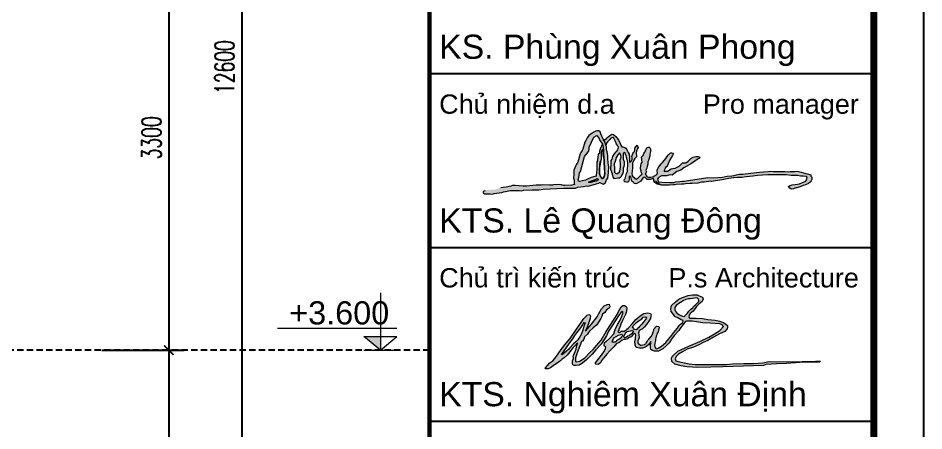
# Model space of a CAD drawing. Header units: millimetres. Extents: x -229618 to 2906, y -178063 to 96806.
# Drawn here: x -161641 to -154610, y -148132 to -144924 of the extents above; entities that cross this region are included whole.
import ezdxf
from ezdxf.enums import TextEntityAlignment as Align

# ---------------------------------------------------------------- set-up
doc = ezdxf.new("R2010")
doc.units = ezdxf.units.MM
doc.header["$LTSCALE"] = 200
doc.header["$MEASUREMENT"] = 0
doc.header["$PDMODE"] = 3
doc.header["$PDSIZE"] = 50
doc.linetypes.add('CENTER', pattern=[2, 1.25, -0.25, 0.25, -0.25])
doc.linetypes.add('DASHED2', pattern=[0.375, 0.25, -0.125])
doc.layers.get('0').update_dxf_attribs({"color": 95, "linetype": 'CONTINUOUS'})
doc.layers.get('DEFPOINTS').update_dxf_attribs({"linetype": 'CONTINUOUS'})
for name, color, linetype, lineweight in [('1noithat', 146, 'CONTINUOUS', 13), ('hatch', 250, 'CONTINUOUS', 5), ('thay', 7, 'CONTINUOUS', 18)]:
    doc.layers.add(name, color=color, linetype=linetype, lineweight=lineweight)
for name, color, linetype in [('DIM', 251, 'CONTINUOUS'), ('KHUNGTEN', 7, 'CONTINUOUS'), ('TEXT', 33, 'CONTINUOUS'), ('TRUC', 251, 'CENTER')]:
    doc.layers.add(name, color=color, linetype=linetype)
doc.layers.add('in', color=203, linetype='CONTINUOUS', lineweight=5, plot=False)
doc.styles.add('Arial iso', font='vnarial_0.ttf')
doc.styles.add('Arial N  iso', font='vnarialn_0.ttf')
doc.styles.add('Scale', font='vnsimli.shx', dxfattribs={"width": 0.65, "bigfont": 'bigfont.shx'})
doc.dimstyles.new('Scale', dxfattribs={"dimscale": 75, "dimtxt": 2, "dimasz": 1, "dimexe": 1.6, "dimexo": 0, "dimgap": 0.8, "dimtad": 1, "dimdec": 0, "dimzin": 0, "dimdsep": 46, "dimtxsty": 'Scale', "dimblk": 'ARCHTICK', "dimcen": 0.1, "dimdle": 1, "dimclrd": 256, "dimclre": 256, "dimclrt": 3, "dimadec": 0, "dimazin": 0, "dimtfac": 1, "dimtdec": 0, "dimtix": 1, "dimtmove": 2, "dimatfit": 3, "dimldrblk": 'ARCHTICK', "dimfxl": 0, "dimtolj": 1, "dimtzin": 0, "dimarcsym": 0})

# ---------------------------------------------------------------- blocks, each defined once
blk = doc.blocks.new('a dong')
at = {"layer": 'hatch', "ltscale": 30}
h = blk.add_hatch(color=256, dxfattribs=at)
h.paths.add_polyline_path([(988.5, 287.7), (981, 296.9), (975.5, 302.8), (961.8, 307.8), (954.2, 307.8), (947.5, 319.2), (945, 326.3), (931.2, 354.3), (918.7, 371.8), (912.4, 377.7), (897.4, 392.3), (889, 394.4), (879.4, 390.2), (869.4, 383.9), (861.9, 377.7), (852.2, 369.7), (848.9, 364.7), (840.2, 357.2), (833.8, 349.1), (839.7, 337.3), (844.1, 316.4), (850.1, 333.1), (857, 342.3), (871.3, 357), (877.2, 363.5), (884.6, 370.3), (891.5, 371.7), (897, 370.8), (902.5, 362.5), (910.8, 343.2), (916.8, 324.8), (927, 314.1), (930.7, 304.9), (927.9, 286.1), (922, 279.2), (915, 273.2), (904.5, 259.4), (893.4, 239.7), (887.4, 223.1), (881.1, 213.5), (880.5, 194.9), (880, 180.3), (879.2, 165.1), (879.2, 150.8), (887.5, 125.1), (892.1, 110.3), (894.8, 98.4), (903.5, 87.4), (928.4, 92.4), (937.6, 92.4), (947.7, 99.3), (955.1, 115.4), (961.1, 126), (962.5, 137), (962.5, 146.2), (963.8, 159.5), (969.3, 171.1), (969.8, 182.1), (969.8, 195.4), (970.3, 205.5), (967.5, 211.5), (964.7, 222.1), (964.7, 236.3), (963.4, 249.2), (962.5, 258.9), (963.4, 263.9), (974.4, 267.1), (984.1, 245.1), (986.4, 236.8), (990.1, 218.9), (992.8, 210.1), (996.1, 193.1), (996.1, 188.1), (994.2, 147), (992.8, 138.3), (989.1, 129.1), (985.5, 123.6), (977.6, 86.2), (971.2, 80.2), (973.5, 66), (985.9, 64.2), (993.3, 63.7), (999.2, 66.5), (1005.2, 83.9), (1003.8, 92.7), (1005.2, 101.8), (1012.1, 106), (1015.8, 100.5), (1018.6, 90.4), (1020.4, 81.2), (1023.2, 71), (1030.1, 65.1), (1041.6, 55.4), (1051.3, 52.7), (1058.6, 55.4), (1072.9, 64.2), (1082.6, 68.3), (1097.9, 91.8), (1107.1, 99.2), (1114.4, 96.4), (1119.5, 90.9), (1128.8, 82.6), (1149.9, 81.7), (1163.7, 86.7), (1171.5, 86.7), (1175.2, 82.2), (1175.2, 73), (1181.3, 60.6), (1188.6, 56), (1196.5, 50.9), (1207, 48.8), (1213.4, 48.8), (1220.8, 45.2), (1226.1, 43.3), (1252.6, 42.7), (1270.3, 42.9), (1283.1, 43.3), (1306.7, 45.2), (1317.9, 45.2), (1329.1, 48.5), (1363.8, 49.2), (1380.2, 51.1), (1392.7, 52.4), (1424.8, 55.7), (1438.6, 55.7), (1478, 57.7), (1501.6, 62.9), (1520.6, 63.6), (1563.2, 70.1), (1571.8, 68.2), (1655.3, 82.6), (1689.4, 89.2), (1723.4, 93.1), (1749.7, 95.7), (1779.2, 97), (1810, 99.7), (1854.6, 104.3), (1888.1, 110.2), (1921.5, 111.5), (1957.6, 113.4), (2041.1, 113.5), (2085.1, 114.8), (2119.2, 110.8), (2161.9, 109.5), (2184.1, 105.6), (2202.5, 105.6), (2224.2, 103), (2228.1, 95.8), (2227.4, 86.6), (2220.3, 70.9), (2191.4, 58.4), (2176.2, 52.5), (2162.5, 49.9), (2146.8, 47.9), (2125.8, 45.3), (2113.3, 40.1), (2101.5, 33.5), (2102.1, 26.3), (2112, 20.4), (2120.5, 16.5), (2134.3, 19.1), (2150.7, 25.6), (2159.2, 25.6), (2185.4, 34.2), (2201.2, 42), (2216.9, 46), (2239.2, 55.8), (2249.1, 63.7), (2256.3, 73.5), (2260.9, 82), (2261.6, 98.4), (2254.3, 105.6), (2254.3, 115.4), (2203.8, 129.3), (2188.7, 133.2), (2159.8, 139.1), (2144.1, 138.4), (2111.3, 137.1), (2099.5, 135.8), (2076.6, 137.1), (1997.7, 137.8), (1980, 139.8), (1962.9, 137.2), (1929.4, 135), (1901.3, 131.9), (1803, 121.1), (1785.8, 119.9), (1763.7, 117.9), (1742.7, 114.6), (1727.1, 110.5), (1710.7, 106.8), (1680, 105.1), (1666.9, 103.1), (1647.2, 99.4), (1582.6, 92.9), (1547.1, 95.3), (1383.7, 71.7), (1371.2, 71.7), (1352.6, 68), (1326.2, 66.6), (1312.7, 60.6), (1283.9, 60.6), (1229.1, 63.9), (1212, 65.1), (1206.1, 65.7), (1200.5, 83.9), (1205.5, 90.8), (1211.4, 99.1), (1228.4, 107.3), (1243.2, 108.5), (1264.5, 108.5), (1285.7, 113.8), (1299.9, 113.2), (1332.9, 137.4), (1360.6, 147.4), (1381.9, 161.6), (1433.1, 193.4), (1480.4, 225.2), (1488.6, 228.8), (1490.4, 237), (1478.6, 241.7), (1462.7, 240.6), (1446.2, 235.2), (1429.6, 225.8), (1410.7, 207.5), (1394.3, 196.3), (1371.3, 196.3), (1349.7, 174.3), (1335.4, 167.2), (1321, 161), (1305.9, 157.5), (1293.2, 154.8), (1269.4, 140.3), (1255.1, 139.1), (1244.9, 138.2), (1246.3, 141.6), (1248.9, 148.3), (1253.5, 157.3), (1255.1, 164.5), (1265.7, 171.8), (1266.8, 174.8), (1283.5, 218.7), (1296.1, 235), (1303.6, 248.4), (1308.2, 256.7), (1308.6, 262.5), (1298.6, 266.3), (1291.1, 265.9), (1286.9, 263.4), (1275.6, 252.5), (1264.7, 238.3), (1256.4, 227.5), (1248, 215.1), (1233.4, 199.1), (1225, 189.9), (1208.3, 170.3), (1197.9, 149.8), (1197.9, 142.3), (1200, 127.3), (1196.2, 117.2), (1178.2, 107.7), (1167.8, 100.5), (1154, 98.5), (1138.1, 97.6), (1131, 99.7), (1124.3, 104.7), (1123.5, 109.7), (1115.9, 119.7), (1119.3, 126), (1125.1, 133.9), (1119.3, 145.2), (1126, 161.9), (1128.9, 172.4), (1134.4, 188.2), (1134.4, 202.8), (1137.3, 212.9), (1140.2, 220), (1147.7, 244.7), (1147.7, 256.8), (1151.5, 274.8), (1151.9, 287.7), (1151.5, 294), (1148.6, 299), (1141.9, 304), (1135.6, 304), (1127.3, 299.8), (1122.3, 291.9), (1118.9, 283.2), (1110.5, 268.1), (1104.7, 260.6), (1100.1, 247.2), (1090.5, 235.5), (1093.4, 202.4), (1088, 190.8), (1084.6, 180.3), (1083.4, 156.5), (1086.7, 139.4), (1090.5, 128.1), (1094.7, 119.4), (1087.5, 114.8), (1077.5, 104.3), (1067.1, 93.9), (1052, 85.5), (1042.8, 89.3), (1039.5, 95.1), (1030.3, 102.6), (1025.7, 110.6), (1023.2, 123.5), (1024.4, 136.5), (1026.5, 145.7), (1027.4, 155.7), (1027.4, 168.6), (1027, 178.2), (1027, 184.1), (1027.4, 194.5), (1036.2, 215.4), (1044.1, 226.2), (1054.5, 238.7), (1052, 267.7), (1056.6, 284), (1061.2, 296.1), (1065.8, 301.5), (1059.1, 317.8), (1044.1, 298.2), (1043.2, 286.9), (1042.4, 276), (1034.9, 267.7), (1030.7, 261.4), (1023.6, 241.3), (1024.8, 232.5), (1024.8, 221.2), (1020.6, 210.4), (1009.8, 200.4), (1006.9, 205.4), (1006.1, 210.8), (1006.1, 241.4), (1005.2, 251.8), (1004, 256.9), (998.1, 269), (992.7, 278.2)])
h.paths.add_polyline_path([(938, 265), (946.7, 250.6), (950.8, 234.9), (943.9, 217.9), (945.3, 183), (945.7, 164.1), (941.1, 143), (938.8, 136.1), (925.1, 122.8), (918.6, 123.2), (911.2, 125.1), (904.8, 131.9), (903.9, 146.7), (902.9, 155.9), (902, 190.1), (908.5, 207.1), (913.1, 221.3), (914.9, 233.7), (920.5, 240.6), (927, 253)], flags=16)
h.paths.add_polyline_path([(805.6, 411.6), (796.2, 417.8), (783.3, 416.3), (775.9, 414.4), (761.1, 407.5), (754.2, 403), (743.2, 396.1), (728.5, 384.7), (716.6, 369.4), (711.6, 360), (707.1, 351.6), (700.7, 338.2), (695.8, 324.4), (686.9, 290.7), (681.4, 282.8), (672, 268.4), (668, 259), (651.7, 201.1), (643.8, 188.2), (637.9, 177.8), (625.1, 145.7), (624.5, 128.9), (624.5, 121.5), (621.1, 91.9), (627.5, 77.5), (627, 71.1), (627, 62.2), (627, 55.8), (629, 48.9), (625.6, 47.9), (610.7, 43.4), (561.5, 41.9), (555.1, 41.9), (538.8, 46.3), (516.1, 47.3), (483.9, 45.4), (477.4, 44.3), (457.7, 43.4), (411.6, 44.8), (398.8, 44.3), (384, 43.9), (365.7, 42.4), (299.7, 35.4), (276.5, 36.4), (221.6, 39.9), (201.7, 40.4), (189.9, 37.4), (158.9, 29.6), (139.4, 27), (121.7, 25.7), (82.9, 12.7), (67.6, 11.7), (44.1, 10.7), (32.9, 11.7), (14.8, 4.4), (0, 0), (-0.3, -9.5), (7, -17.6), (36.6, -17.6), (46, -17.6), (65.5, -18), (75.9, -15.1), (91.4, -11.7), (110.6, -9.1), (129.5, -6.6), (139.9, -2.2), (154.1, -0.6), (188.2, 6.9), (229.8, 6.9), (248.4, 6.9), (267.6, 4.4), (278.3, 8.2), (338.3, 10.3), (361.9, 10), (384.6, 10.9), (398.8, 12.8), (413.6, 14.7), (555.8, 23.1), (608.2, 23.1), (636.4, 22.3), (652.5, 30.4), (690.5, 33), (710.4, 37.5), (721.4, 36.5), (773.9, 51.2), (784.8, 54.7), (795.2, 58), (801.6, 60.6), (808.6, 59.1), (820.4, 53.2), (827.3, 51.2), (842.7, 61.1), (846.6, 74.9), (850.1, 79.8), (859, 91.2), (863.5, 130.4), (863.5, 143.7), (864.5, 157), (865, 172.4), (863.5, 178.8), (858, 224.5), (858.5, 246.7), (853, 272.9), (849.6, 287.2), (848.1, 306.5), (844.1, 316.4), (839.7, 337.3), (833.8, 349.1), (825.4, 361), (811.1, 397.6)])
h.paths.add_polyline_path([(782.3, 384.2), (798.4, 364.8), (803.8, 351.9), (812.5, 338.9), (821.9, 324.8), (826.5, 304.5), (828.2, 290.6), (828.9, 290.6), (828.2, 290.3), (828.7, 286.2), (828.1, 272.2), (827.6, 258.2), (834.1, 214), (834.1, 193.5), (835.2, 167.6), (835.7, 155.2), (836.8, 133.2), (837.3, 123.4), (835.2, 111.6), (833, 99.8), (822.2, 86.8), (819.8, 89.4), (818.4, 90.9), (817.4, 92), (815.2, 94.4), (808.2, 101.9), (801.7, 120.2), (800.6, 146.1), (801.8, 165), (803, 183.8), (806.2, 204), (809.9, 212.7), (814.7, 245.9), (814.7, 250.1), (814.7, 261.8), (815.2, 275.1), (818.4, 284.1), (822.1, 289.9), (828.2, 290.6), (826.5, 304.5), (821.9, 324.8), (817.5, 314.1), (812.6, 304.5), (806.7, 293.6), (802.1, 280.3), (802.1, 266.9), (795.1, 259.9), (794.2, 251.9), (790.4, 220), (790, 215), (788.3, 210.8), (785.8, 203.3), (783.7, 192), (785, 177), (785.4, 166.1), (785, 151.1), (782, 132.3), (782.5, 123.1), (780.9, 114.8), (780.9, 105.1), (767.8, 102.5), (743.4, 96.6), (723.1, 87), (705.4, 78.1), (663.3, 68.4), (656.5, 71), (653.1, 80.6), (658.2, 95.4), (664.1, 129.1), (670, 137.1), (697.1, 240.7), (726.2, 274.1), (729.4, 290.3), (730.5, 305.3), (762.9, 374.5)], flags=16)
h.paths.add_polyline_path([(785, 88.2), (787.3, 87.4), (789.6, 86.5), (792.2, 84), (794.9, 81.4), (789.1, 77.1), (783.3, 72.9), (780.1, 72), (776.9, 71.2), (766.4, 69.6), (749, 64.5), (740.6, 62.3), (731.1, 62), (725.6, 63), (725.1, 64.6), (733.2, 66.9), (739.6, 69.9), (745.9, 72.9), (755.7, 74.5), (765, 79), (767.9, 80.9), (776.4, 84.4)], flags=16)
for points in [[(14.8, 4.4), (0, 0), (-0.3, -9.5), (7, -17.6), (36.6, -17.6), (46, -17.6), (65.5, -18), (75.9, -15.1), (91.4, -11.7), (110.6, -9.1), (129.5, -6.6), (139.9, -2.2), (154.1, -0.6), (188.2, 6.9), (229.8, 6.9), (248.4, 6.9), (267.6, 4.4), (278.3, 8.2), (338.3, 10.3), (361.9, 10), (384.6, 10.9), (398.8, 12.8), (413.6, 14.7), (555.8, 23.1), (608.2, 23.1), (636.4, 22.3), (652.5, 30.4), (690.5, 33), (710.4, 37.5), (721.4, 36.5), (773.9, 51.2), (784.8, 54.7), (795.2, 58), (801.6, 60.6), (808.6, 59.1), (820.4, 53.2), (827.3, 51.2), (827.3, 51.2), (842.7, 61.1), (846.6, 74.9), (850.1, 79.8), (859, 91.2), (863.5, 130.4), (863.5, 143.7), (864.5, 157), (865, 172.4), (863.5, 178.8), (858, 224.5), (858.5, 246.7), (853, 272.9), (849.6, 287.2), (848.1, 306.5), (844.1, 316.4), (839.7, 337.3), (833.8, 349.1), (825.4, 361), (811.1, 397.6), (805.6, 411.6), (796.2, 417.8), (783.3, 416.3), (775.9, 414.4), (761.1, 407.5), (754.2, 403), (743.2, 396.1), (728.5, 384.7), (716.6, 369.4), (711.6, 360), (707.1, 351.6), (700.7, 338.2), (695.8, 324.4), (686.9, 290.7), (681.4, 282.8), (672, 268.4), (668, 259), (651.7, 201.1), (643.8, 188.2), (637.9, 177.8), (625.1, 145.7), (624.5, 128.9), (624.5, 121.5), (621.1, 91.9), (627.5, 77.5), (627, 71.1), (627, 62.2), (627, 55.8), (629, 48.9), (625.6, 47.9), (610.7, 43.4), (561.5, 41.9), (555.1, 41.9), (538.8, 46.3), (516.1, 47.3), (483.9, 45.4), (477.4, 44.3), (457.7, 43.4), (411.6, 44.8), (398.8, 44.3), (384, 43.9), (365.7, 42.4), (299.7, 35.4), (276.5, 36.4), (221.6, 39.9), (201.7, 40.4), (189.9, 37.4), (158.9, 29.6), (139.4, 27), (121.7, 25.7)], [(780.9, 105.1), (767.8, 102.5), (743.4, 96.6), (723.1, 87), (705.4, 78.1), (663.3, 68.4), (656.5, 71), (653.1, 80.6), (658.2, 95.4), (664.1, 129.1), (670, 137.1), (697.1, 240.7), (726.2, 274.1), (729.4, 290.3), (730.5, 305.3), (762.9, 374.5), (782.3, 384.2), (782.3, 384.2), (782.3, 384.2), (798.4, 364.8), (803.8, 351.9), (812.5, 338.9), (821.9, 324.8), (821.9, 324.8), (826.5, 304.5), (828.7, 286.2), (827.6, 258.2), (834.1, 214), (834.1, 193.5), (835.2, 167.6), (836.2, 142.9), (837.3, 123.4), (833, 99.8), (833, 99.8), (822.2, 86.8), (822.2, 86.8), (808.2, 101.9), (801.7, 120.2), (800.6, 146.1), (803, 183.8), (806.2, 204), (806.2, 204), (813.6, 221.5), (814.7, 232.1), (814.7, 241.7), (814.7, 250.1), (814.7, 261.8), (815.2, 275.1), (818.4, 284.1), (822.1, 289.9), (828.2, 290.6)], [(833.8, 349.1), (840.2, 357.2), (848.9, 364.7), (852.2, 369.7), (861.9, 377.7), (869.4, 383.9), (879.4, 390.2), (889, 394.4), (897.4, 392.3), (912.4, 377.7), (918.7, 371.8), (931.2, 354.3), (945, 326.3), (947.5, 319.2), (954.2, 307.8), (961.8, 307.8), (975.5, 302.8), (981, 296.9), (988.5, 287.7), (992.7, 278.2), (998.1, 269), (1004, 256.9), (1005.2, 251.8), (1006.1, 241.4), (1006.1, 210.8), (1006.9, 205.4), (1009.8, 200.4), (1009.8, 200.4), (1009.8, 200.4), (1020.6, 210.4), (1024.8, 221.2), (1024.8, 232.5), (1023.6, 241.3), (1030.7, 261.4), (1034.9, 267.7), (1042.4, 276), (1043.2, 286.9), (1044.1, 298.2), (1059.1, 317.8), (1059.1, 317.8), (1065.8, 301.5), (1061.2, 296.1), (1056.6, 284), (1052, 267.7), (1054.5, 238.7), (1054.5, 238.7), (1044.1, 226.2), (1036.2, 215.4), (1027.4, 194.5), (1027, 184.1), (1027, 178.2), (1027.4, 168.6), (1027.4, 155.7), (1026.5, 145.7), (1024.4, 136.5), (1023.2, 123.5), (1025.7, 110.6), (1030.3, 102.6), (1030.3, 102.6), (1039.5, 95.1), (1042.8, 89.3), (1052, 85.5), (1067.1, 93.9), (1077.5, 104.3), (1087.5, 114.8), (1094.7, 119.4), (1090.5, 128.1), (1086.7, 139.4), (1083.4, 156.5), (1084.6, 180.3), (1088, 190.8), (1093.4, 202.4), (1090.5, 235.5), (1100.1, 247.2), (1104.7, 260.6), (1110.5, 268.1), (1118.9, 283.2), (1122.3, 291.9), (1127.3, 299.8), (1135.6, 304), (1141.9, 304), (1148.6, 299), (1151.5, 294), (1151.9, 287.7), (1151.5, 274.8), (1147.7, 256.8), (1147.7, 244.7), (1140.2, 220), (1137.3, 212.9), (1134.4, 202.8), (1134.4, 188.2), (1128.9, 172.4), (1126, 161.9), (1119.3, 145.2), (1119.3, 145.2), (1125.1, 133.9), (1119.3, 126), (1115.9, 119.7), (1123.5, 109.7), (1124.3, 104.7), (1131, 99.7), (1138.1, 97.6), (1154, 98.5), (1167.8, 100.5), (1178.2, 107.7), (1196.2, 117.2), (1200, 127.3), (1197.9, 142.3), (1197.9, 149.8), (1208.3, 170.3), (1225, 189.9), (1233.4, 199.1), (1248, 215.1), (1256.4, 227.5), (1264.7, 238.3), (1275.6, 252.5), (1286.9, 263.4), (1291.1, 265.9), (1298.6, 266.3), (1298.6, 266.3), (1308.6, 262.5), (1308.2, 256.7), (1303.6, 248.4), (1296.1, 235), (1283.5, 218.7), (1266.8, 174.8), (1265.7, 171.8), (1255.1, 164.5), (1253.5, 157.3), (1248.9, 148.3), (1246.3, 141.6), (1244.9, 138.2), (1255.1, 139.1), (1269.4, 140.3), (1293.2, 154.8), (1305.9, 157.5), (1321, 161), (1335.4, 167.2), (1349.7, 174.3), (1371.3, 196.3), (1394.3, 196.3), (1410.7, 207.5), (1429.6, 225.8), (1446.2, 235.2), (1462.7, 240.6), (1478.6, 241.7), (1478.6, 241.7), (1490.4, 237), (1488.6, 228.8), (1480.4, 225.2), (1433.1, 193.4), (1381.9, 161.6), (1360.6, 147.4), (1332.9, 137.4), (1299.9, 113.2), (1285.7, 113.8), (1264.5, 108.5), (1243.2, 108.5), (1228.4, 107.3), (1211.4, 99.1), (1211.4, 99.1), (1205.5, 90.8), (1200.5, 83.9), (1206.1, 65.7), (1212, 65.1), (1229.1, 63.9), (1283.9, 60.6), (1312.7, 60.6), (1326.2, 66.6), (1352.6, 68), (1371.2, 71.7), (1383.7, 71.7), (1547.1, 95.3), (1582.6, 92.9), (1647.2, 99.4), (1666.9, 103.1), (1680, 105.1), (1710.7, 106.8), (1727.1, 110.5), (1742.7, 114.6), (1763.7, 117.9), (1785.8, 119.9), (1803, 121.1), (1901.3, 131.9), (1929.4, 135), (1962.9, 137.2), (1980, 139.8), (1997.7, 137.8), (2076.6, 137.1), (2076.6, 137.1), (2099.5, 135.8), (2111.3, 137.1), (2144.1, 138.4), (2159.8, 139.1), (2188.7, 133.2), (2203.8, 129.3), (2254.3, 115.4), (2254.3, 105.6), (2261.6, 98.4), (2261.6, 98.4), (2260.9, 82), (2256.3, 73.5), (2249.1, 63.7), (2239.2, 55.8), (2216.9, 46), (2201.2, 42), (2185.4, 34.2), (2159.2, 25.6), (2150.7, 25.6), (2134.3, 19.1), (2120.5, 16.5), (2112, 20.4), (2102.1, 26.3), (2102.1, 26.3), (2101.5, 33.5), (2113.3, 40.1), (2125.8, 45.3), (2125.8, 45.3), (2146.8, 47.9), (2162.5, 49.9), (2176.2, 52.5), (2191.4, 58.4), (2220.3, 70.9), (2220.3, 70.9), (2227.4, 86.6), (2228.1, 95.8), (2224.2, 103), (2202.5, 105.6), (2184.1, 105.6), (2161.9, 109.5), (2119.2, 110.8), (2085.1, 114.8), (2041.1, 113.5), (1957.6, 113.4), (1957.6, 113.4), (1921.5, 111.5), (1888.1, 110.2), (1854.6, 104.3), (1810, 99.7), (1779.2, 97), (1749.7, 95.7), (1723.4, 93.1), (1689.4, 89.2), (1655.3, 82.6), (1571.8, 68.2), (1563.2, 70.1), (1520.6, 63.6), (1501.6, 62.9), (1478, 57.7), (1438.6, 55.7), (1424.8, 55.7), (1392.7, 52.4), (1380.2, 51.1), (1363.8, 49.2), (1329.1, 48.5), (1317.9, 45.2), (1306.7, 45.2), (1283.1, 43.3), (1257.5, 42.6), (1226.1, 43.3), (1215.6, 47.2), (1201.8, 57), (1201.8, 57), (1186.1, 74.1)], [(780.9, 105.1), (780.9, 114.8), (782.5, 123.1), (782, 132.3), (785, 151.1), (785.4, 166.1), (785, 177), (783.7, 192), (785.8, 203.3), (788.3, 210.8), (790, 215), (790.4, 220), (794.2, 251.9), (795.1, 259.9), (802.1, 266.9), (802.1, 280.3), (806.7, 293.6), (812.6, 304.5), (817.5, 314.1), (817.5, 314.1), (821.9, 324.8), (821.9, 324.8)], [(1283.1, 43.3), (1270.3, 42.9), (1252.6, 42.7), (1226.1, 43.3), (1220.8, 45.2), (1213.4, 48.8), (1207, 48.8), (1196.5, 50.9), (1188.6, 56), (1181.3, 60.6), (1175.2, 73), (1175.2, 82.2), (1171.5, 86.7), (1163.7, 86.7), (1149.9, 81.7), (1128.8, 82.6), (1119.5, 90.9), (1114.4, 96.4), (1107.1, 99.2), (1097.9, 91.8), (1082.6, 68.3), (1072.9, 64.2), (1058.6, 55.4), (1051.3, 52.7), (1041.6, 55.4), (1030.1, 65.1), (1023.2, 71), (1020.4, 81.2), (1018.6, 90.4), (1015.8, 100.5), (1012.1, 106), (1005.2, 101.8), (1003.8, 92.7), (1005.2, 83.9), (999.2, 66.5), (993.3, 63.7), (985.9, 64.2), (973.5, 66), (971.2, 80.2), (977.6, 86.2), (985.5, 123.6), (989.1, 129.1), (992.8, 138.3), (994.2, 147), (996.1, 188.1), (996.1, 193.1), (992.8, 210.1), (990.1, 218.9), (986.4, 236.8), (984.1, 245.1), (974.4, 267.1), (974.4, 267.1), (963.4, 263.9), (962.5, 258.9), (963.4, 249.2), (964.7, 236.3), (964.7, 222.1), (967.5, 211.5), (970.3, 205.5), (969.8, 195.4), (969.8, 182.1), (969.3, 171.1), (963.8, 159.5), (962.5, 146.2), (962.5, 137), (961.1, 126), (955.1, 115.4), (947.7, 99.3), (947.7, 99.3), (937.6, 92.4), (928.4, 92.4), (903.5, 87.4), (903.5, 87.4), (894.8, 98.4), (892.1, 110.3), (887.5, 125.1), (879.2, 150.8), (879.2, 165.1), (880, 180.3), (880.5, 194.9), (881.1, 213.5), (887.4, 223.1), (893.4, 239.7), (904.5, 259.4), (915, 273.2), (922, 279.2), (927.9, 286.1), (930.7, 304.9), (927, 314.1), (916.8, 324.8), (910.8, 343.2), (902.5, 362.5), (897, 370.8), (891.5, 371.7), (884.6, 370.3), (877.2, 363.5), (871.3, 357), (857, 342.3), (850.1, 333.1), (844.1, 316.4)], [(822.2, 86.8), (833, 99.8), (835.2, 111.6), (837.3, 123.4), (836.8, 133.2), (835.7, 155.2), (835.2, 167.6), (834.1, 193.5), (834.1, 214), (827.6, 258.2), (828.1, 272.2), (828.7, 286.2), (828.2, 290.6), (828.9, 290.6), (820.3, 287), (814.9, 268.4), (814.7, 245.9), (809.9, 212.7), (801.8, 165), (800.6, 146.1), (801.7, 120.2), (808.2, 101.9), (815.2, 94.4), (815.2, 94.4), (815.2, 91.4)], [(938, 265), (927, 253), (920.5, 240.6), (914.9, 233.7), (913.1, 221.3), (908.5, 207.1), (902, 190.1), (902.9, 155.9), (903.9, 146.7), (904.8, 131.9), (911.2, 125.1), (918.6, 123.2), (925.1, 122.8), (938.8, 136.1), (941.1, 143), (945.7, 164.1), (945.3, 183), (943.9, 217.9), (950.8, 234.9), (946.7, 250.6), (938, 265)], [(725.6, 64.8), (733.2, 66.9), (745.9, 72.9), (755.7, 74.5), (763.1, 77.6), (767.9, 80.9), (776.4, 84.4), (785, 88.2), (789.6, 86.5), (794.9, 81.4), (783.3, 72.9), (776.9, 71.2), (766.4, 69.6), (749, 64.5), (740.6, 62.3), (731.1, 62), (725.6, 63), (725.1, 64.6), (725.1, 64.6)], [(725.4, 63.8), (729.4, 65.8), (733.2, 66.9), (739.6, 69.9), (750.8, 73.7), (755.7, 74.5), (776.4, 84.4), (785, 88.2), (787.3, 87.4), (789.6, 86.5), (792.2, 84), (794.9, 81.4), (794.9, 81.4), (789.1, 77.1), (783.3, 72.9), (780.1, 72), (766.4, 69.6), (749, 64.5), (735.8, 62.1), (728.4, 62.5), (725.1, 64.6)], [(815.2, 94.4), (817.4, 92), (817.9, 91.4), (818.4, 90.9), (819.8, 89.4), (822.2, 86.8)]]:
    blk.add_lwpolyline(points, dxfattribs=at)
blk = doc.blocks.new('dinh')
at = {"layer": 'hatch', "ltscale": 30}
h = blk.add_hatch(color=256, dxfattribs=at)
h.paths.add_polyline_path([(1868, 1041.7), (1897.9, 1053.6), (1942.7, 1069.7), (1978.9, 1076), (2017.5, 1076.6), (2032.4, 1069.1), (2060.5, 1056), (2065.5, 1044.8), (2058.6, 1021.8), (2030, 999.4), (2012.5, 982), (2005, 973.3), (1983.2, 942.8), (1960.2, 922.9), (1950.8, 910.4), (1948.4, 899.2), (1951.5, 890.5), (1955.2, 884.9), (2008.4, 885.2), (2060.1, 883.4), (2105, 875.3), (2162.9, 868.4), (2199.7, 861.6), (2233.3, 849.2), (2252, 836.1), (2263.8, 826.1), (2266.3, 811.8), (2261.9, 796.9), (2243.3, 776.3), (2200.9, 758.3), (2149.7, 729.5), (2105.5, 702.7), (2067.5, 685.9), (2029.5, 668.5), (1988.4, 649.2), (1936.1, 632.4), (1896.8, 610), (1865.7, 590.1), (1845.1, 572.7), (1836.4, 552.7), (1842.6, 536.6), (1886.9, 526), (1951, 512.3), (2003.4, 506.7), (2072.5, 506.1), (2154.9, 505.9), (2206.6, 507.2), (2257.1, 507.8), (2306.9, 511.5), (2399.7, 513.4), (2477.6, 515.3), (2553.8, 520.9), (2606.2, 529.7), (2760, 528.4), (2875.3, 530.3), (2983.8, 532.8), (3026.2, 534), (3018.1, 526.6), (2856.8, 521.6), (2748.4, 514.1), (2664.9, 512.9), (2578, 507.2), (2560.5, 498.5), (2395.4, 492.3), (2226.4, 486.6), (2128, 484.1), (2021.5, 481.6), (1933, 487.8), (1885.1, 495.9), (1835.9, 509.6), (1810.9, 531.4), (1807.8, 558.1), (1813.4, 573.1), (1860.1, 615), (1950.4, 657.3), (2038.9, 694.7), (2113, 728.9), (2159.7, 756.9), (2202.1, 784.9), (2231.3, 816.8), (2220.1, 831.8), (2202, 839.8), (2124.1, 844.2), (2059.4, 847.9), (2012, 854.2), (1975.3, 860.4), (1931, 861.6), (1921.7, 858.5), (1909.9, 845.4), (1901.8, 834.9), (1893, 821.2), (1884.9, 808.7), (1866.9, 784.5), (1833.2, 747.1), (1813.9, 721), (1788.2, 683.4), (1762, 657.2), (1736.5, 635.5), (1702.2, 616.8), (1667.3, 615.5), (1652.4, 620.5), (1639.9, 630.5), (1636.8, 645.4), (1636.8, 666), (1638, 679), (1638, 695.8), (1621.9, 670.3), (1606.3, 657.2), (1591.3, 647.3), (1569.5, 641.1), (1545.9, 640.4), (1534, 641.7), (1519.7, 646), (1510.3, 664.7), (1507.9, 695.8), (1512.2, 713.9), (1512.8, 726.3), (1517.1, 743.9), (1513.4, 758.7), (1504, 759.5), (1492.2, 748.4), (1478, 733.5), (1459.9, 724), (1447.3, 716.2), (1429.9, 709.9), (1417.3, 709.9), (1404.7, 706.7), (1376.3, 683.9), (1358.2, 678.4), (1335.4, 650.8), (1303.8, 619.3), (1280.2, 591.8), (1255, 561.1), (1236.1, 538.3), (1229.8, 523.3), (1216.4, 511.5), (1206.9, 507.6), (1189.6, 508.4), (1182.5, 513.9), (1193.5, 532), (1227.4, 572.1), (1253.4, 609.9), (1265.2, 628.8), (1270, 649.3), (1258.1, 659.5), (1260.5, 685.5), (1277, 696.5), (1301.5, 718.5), (1335.4, 758.7), (1348, 791.7), (1367.5, 832.8), (1384.9, 864.3), (1402.2, 902.1), (1410.1, 922.6), (1410.9, 937.5), (1405.4, 943.8), (1396.7, 935.9), (1374.6, 903.7), (1318.7, 819.4), (1293.5, 779.3), (1276.1, 741.5), (1233.5, 672.7), (1190.1, 626.3), (1160.2, 590.1), (1113.7, 545.2), (1079.8, 517.6), (1052.2, 501.9), (1028.6, 497.2), (1011.3, 498.7), (1001.8, 503.5), (997.9, 515.3), (997.9, 535.7), (1005.8, 554.6), (1004.2, 573.5), (1008.1, 586.1), (1019.9, 612.1), (1024.7, 626.3), (1027.8, 634.9), (1031, 647.5), (1034.9, 660.9), (1037.3, 670.3), (1041.2, 679.8), (1030.2, 672.7), (1004.2, 645.2), (975.8, 610.5), (953.7, 582.2), (929.3, 561.7), (915.1, 550.7), (902.5, 540.5), (888.3, 528.7), (850.5, 503.5), (830.8, 486.1), (818.2, 478.3), (806.4, 472.8), (799.3, 472), (788.3, 470.4), (779.6, 470.4), (775.7, 475.1), (780.4, 480.9), (813.7, 519.4), (838.6, 537.3), (854.8, 555.3), (880.2, 593.3), (907.2, 628.6), (947.1, 680.3), (979.1, 720.4), (1031.4, 795.7), (1068.2, 849.9), (1092.4, 884.1), (1118, 909.6), (1131.7, 914.6), (1141, 911.5), (1144.8, 900.9), (1144.1, 886.6), (1137.3, 866.7), (1128, 842.4), (1119.9, 816.9), (1111.1, 794.5), (1106.1, 778.9), (1154.7, 836.2), (1199, 895.3), (1213.4, 924.9), (1234.6, 961), (1258.3, 986.5), (1281.3, 998.3), (1298.1, 1000.8), (1301.9, 990.2), (1302.5, 977.8), (1298.1, 966.6), (1276.3, 953.3), (1261.4, 931.5), (1243.9, 917.8), (1237.1, 900.4), (1230.8, 883.6), (1211.5, 853.7), (1196.6, 830.1), (1167.3, 806.5), (1137.4, 780), (1129.9, 768.8), (1120.5, 755.2), (1096.2, 732.8), (1090, 712.8), (1082.5, 699.2), (1071.3, 694.2), (1044.5, 622.4), (1030.8, 585.7), (1024, 560.8), (1022.7, 531.5), (1033.9, 527.2), (1058.9, 532.8), (1102.5, 565.1), (1138.6, 601.2), (1167.2, 629.8), (1195.9, 662.2), (1232.2, 705.5), (1272.7, 776.5), (1309.5, 831.2), (1340, 877.9), (1362.4, 916.5), (1375.5, 940.7), (1385.4, 958.8), (1397.3, 977), (1408.5, 988.8), (1424.1, 988.8), (1435.9, 981.4), (1442.8, 970.8), (1439, 946.5), (1435.9, 932.2), (1430.3, 916.7), (1406.7, 866.6), (1394.8, 836.1), (1385.5, 810.6), (1378, 793.2), (1376.1, 783.2), (1369.3, 775.2), (1373, 770.2), (1385.5, 769.6), (1396.7, 778.3), (1410.4, 779.5), (1422.8, 780.1), (1455.2, 806.3), (1487, 839.9), (1516.9, 874.1), (1550.5, 903.3), (1580.4, 923.9), (1613.5, 928.2), (1634.6, 923.3), (1641.5, 912.7), (1639, 901.5), (1634.6, 884.1), (1621.6, 861.6), (1604.1, 834.3), (1584.8, 812.5), (1569.2, 799.4), (1549.9, 787), (1542.5, 782), (1538.1, 765.2), (1539.3, 749), (1543.7, 727.2), (1536.8, 711.1), (1533.1, 701.1), (1531.9, 690.5), (1533.7, 683.7), (1535.6, 677.5), (1541.2, 675), (1553, 665), (1563.6, 665.6), (1572.4, 666.3), (1586.1, 670.6), (1590.4, 672.5), (1597.3, 676.8), (1601.6, 681.8), (1607.9, 694.9), (1614.1, 704.2), (1621.6, 714.2), (1641.1, 735.4), (1651.1, 755.3), (1658.5, 772.8), (1662.9, 783.3), (1662.9, 795.8), (1673.5, 807.6), (1676.6, 815.7), (1686, 818.8), (1702.8, 816.3), (1706.5, 811.3), (1707.1, 806.4), (1704.6, 798.3), (1700.9, 790.2), (1700.3, 783.3), (1697.8, 774), (1690.9, 761.6), (1688.4, 748.5), (1683.5, 739.1), (1680.4, 724.8), (1677.9, 713.6), (1677.2, 702.4), (1670.4, 680.4), (1669.8, 663), (1671, 650.6), (1679.1, 638.1), (1688.5, 635), (1699.7, 641.2), (1725.8, 657.4), (1762, 685.4), (1785.6, 715.9), (1810.5, 747.7), (1826.7, 768.8), (1855.5, 803.4), (1869.9, 824.6), (1882.3, 835.1), (1899.8, 850.7), (1904.1, 867.5), (1886.1, 872.5), (1859.9, 889.3), (1835, 899.9), (1826.3, 912.3), (1805.7, 939.1), (1802.6, 962.7), (1808.2, 990.1), (1840.6, 1018.1)])
h.paths.add_polyline_path([(1909.6, 899.2), (1889.2, 903.4), (1871.7, 913.9), (1850.7, 926.5), (1841.5, 938.4), (1835.9, 953.2), (1835.2, 972.8), (1845, 988.9), (1867.5, 1004.3), (1893.5, 1021.8), (1905.4, 1030.2), (1918, 1035.8), (1925.7, 1038.6), (1945.4, 1043.6), (1960.8, 1045), (1979.7, 1047.1), (1996.6, 1049.9), (2010.6, 1050.6), (2019.7, 1047.8), (2025.3, 1044.3), (2031.6, 1033.7), (2030.9, 1023.2), (2018.3, 1007.1), (2000.1, 991), (1987.5, 980.5), (1981.1, 970.7), (1962.9, 956), (1948.2, 943.3), (1936.9, 927.2), (1920.1, 906.9)], flags=16)
h.paths.add_polyline_path([(1602.2, 886.8), (1591.8, 871.6), (1585.4, 861.2), (1576, 849.4), (1565.2, 837.1), (1552.9, 826.3), (1546.5, 816.4), (1539.6, 809), (1532.7, 803.6), (1526.7, 796.2), (1518.9, 789.8), (1507.5, 792.3), (1501.1, 794.7), (1498.1, 795.7), (1500.1, 802.6), (1491.7, 807.5), (1488.3, 810), (1494.2, 823.8), (1521.3, 848.9), (1542.5, 866.7), (1563.7, 879), (1574.6, 892.8), (1589.4, 897.2), (1598.7, 893.7)], flags=16)
h.paths.add_polyline_path([(1495.6, 778.7), (1491.2, 769.9), (1483.3, 759.5), (1477.8, 753.6), (1467, 745.7), (1460.6, 741.3), (1451.2, 736.9), (1441.9, 732), (1434, 727.5), (1426.6, 725.6), (1423.6, 725.6), (1421.1, 727), (1418.2, 732.5), (1418.2, 737.9), (1428.5, 758.1), (1436.4, 768.4), (1446.3, 775.8), (1459.6, 780.2), (1472.4, 780.7), (1484.3, 783.7), (1492.6, 782.2)], flags=16)
h.paths.add_polyline_path([(1406.4, 743.8), (1403.9, 739.3), (1399, 731.5), (1387.6, 718.2), (1376.3, 709.8), (1365.9, 705.9), (1359, 700.9), (1354.1, 694), (1345.7, 690.1), (1336.3, 689.6), (1327, 688.1), (1321.8, 690.4), (1327, 706.8), (1337.3, 723.6), (1354.1, 735.4), (1373.8, 745.7), (1392.5, 752.6), (1402.4, 754.6)], flags=16)
h.paths.add_polyline_path([(1101.9, 846.1), (1090.1, 819.3), (1084.6, 799.6), (1079.1, 779.2), (1068.8, 751.6), (1059.4, 732.7), (1050.7, 720.9), (1042.8, 708.3), (1027.1, 692.6), (1005, 672.1), (977.4, 643.8), (965.6, 628), (945.9, 613.9), (923.1, 595), (913.6, 585.5), (906.5, 590.2), (917.5, 599.7), (949.9, 644.6), (975.1, 680.8), (1001.9, 717.8), (1018.4, 743), (1042.8, 775.2), (1058.6, 796.5), (1071.2, 815.4), (1080.7, 828), (1085.4, 839.8), (1094.8, 850)], flags=16)
for points in [[(780.4, 480.9), (813.7, 519.4), (838.6, 537.3), (854.8, 555.3), (880.2, 593.3), (907.2, 628.6), (947.1, 680.3), (979.1, 720.4), (1031.4, 795.7), (1068.2, 849.9), (1092.4, 884.1), (1118, 909.6), (1131.7, 914.6), (1141, 911.5), (1144.8, 900.9), (1144.1, 886.6), (1137.3, 866.7), (1128, 842.4), (1119.9, 816.9), (1111.1, 794.5), (1106.1, 778.9), (1154.7, 836.2), (1199, 895.3), (1213.4, 924.9), (1234.6, 961), (1258.3, 986.5), (1281.3, 998.3), (1298.1, 1000.8), (1301.9, 990.2), (1302.5, 977.8), (1298.1, 966.6), (1276.3, 953.3), (1261.4, 931.5), (1243.9, 917.8), (1237.1, 900.4), (1230.8, 883.6), (1211.5, 853.7), (1196.6, 830.1), (1167.3, 806.5), (1137.4, 780), (1129.9, 768.8), (1120.5, 755.2), (1096.2, 732.8), (1090, 712.8), (1082.5, 699.2), (1071.3, 694.2), (1044.5, 622.4), (1030.8, 585.7), (1024, 560.8), (1022.7, 531.5), (1033.9, 527.2), (1058.9, 532.8), (1102.5, 565.1), (1138.6, 601.2), (1167.2, 629.8), (1195.9, 662.2), (1232.2, 705.5), (1272.7, 776.5), (1309.5, 831.2), (1340, 877.9), (1362.4, 916.5), (1375.5, 940.7), (1385.4, 958.8), (1397.3, 977), (1408.5, 988.8), (1424.1, 988.8), (1435.9, 981.4), (1442.8, 970.8), (1439, 946.5), (1435.9, 932.2), (1430.3, 916.7), (1406.7, 866.6), (1394.8, 836.1), (1385.5, 810.6), (1378, 793.2), (1376.1, 783.2), (1369.3, 775.2), (1373, 770.2), (1385.5, 769.6), (1396.7, 778.3), (1410.4, 779.5), (1422.8, 780.1), (1455.2, 806.3), (1487, 839.9), (1516.9, 874.1), (1550.5, 903.3), (1580.4, 923.9), (1613.5, 928.2), (1634.6, 923.3), (1641.5, 912.7), (1639, 901.5), (1634.6, 884.1), (1621.6, 861.6), (1604.1, 834.3), (1584.8, 812.5), (1569.2, 799.4), (1549.9, 787), (1542.5, 782), (1538.1, 765.2), (1539.3, 749), (1543.7, 727.2), (1536.8, 711.1), (1533.1, 701.1), (1531.9, 690.5), (1533.7, 683.7), (1535.6, 677.5), (1541.2, 675), (1553, 665), (1563.6, 665.6), (1572.4, 666.3), (1586.1, 670.6), (1590.4, 672.5), (1597.3, 676.8), (1601.6, 681.8), (1607.9, 694.9), (1614.1, 704.2), (1621.6, 714.2), (1641.1, 735.4), (1651.1, 755.3), (1658.5, 772.8), (1662.9, 783.3), (1662.9, 795.8), (1673.5, 807.6), (1676.6, 815.7), (1686, 818.8), (1702.8, 816.3), (1706.5, 811.3), (1707.1, 806.4), (1704.6, 798.3), (1700.9, 790.2), (1700.3, 783.3), (1697.8, 774), (1690.9, 761.6), (1688.4, 748.5), (1683.5, 739.1), (1680.4, 724.8), (1677.9, 713.6), (1677.2, 702.4), (1670.4, 680.4), (1669.8, 663), (1671, 650.6), (1679.1, 638.1), (1688.5, 635), (1699.7, 641.2), (1725.8, 657.4), (1762, 685.4), (1785.6, 715.9), (1810.5, 747.7), (1826.7, 768.8), (1855.5, 803.4), (1869.9, 824.6), (1882.3, 835.1), (1899.8, 850.7), (1904.1, 867.5), (1886.1, 872.5), (1859.9, 889.3), (1835, 899.9), (1826.3, 912.3), (1805.7, 939.1), (1802.6, 962.7), (1808.2, 990.1), (1840.6, 1018.1), (1868, 1041.7), (1897.9, 1053.6), (1942.7, 1069.7), (1978.9, 1076), (2017.5, 1076.6), (2032.4, 1069.1), (2060.5, 1056), (2065.5, 1044.8), (2058.6, 1021.8), (2030, 999.4), (2012.5, 982), (2005, 973.3), (1983.2, 942.8), (1960.2, 922.9), (1950.8, 910.4), (1948.4, 899.2), (1951.5, 890.5), (1955.2, 884.9), (2008.4, 885.2), (2060.1, 883.4), (2105, 875.3), (2162.9, 868.4), (2199.7, 861.6), (2233.3, 849.2), (2252, 836.1), (2263.8, 826.1), (2266.3, 811.8), (2261.9, 796.9), (2243.3, 776.3), (2200.9, 758.3), (2149.7, 729.5), (2105.5, 702.7), (2067.5, 685.9), (2029.5, 668.5), (1988.4, 649.2), (1936.1, 632.4), (1896.8, 610), (1865.7, 590.1), (1845.1, 572.7), (1836.4, 552.7), (1842.6, 536.6), (1886.9, 526), (1951, 512.3), (2003.4, 506.7), (2072.5, 506.1), (2154.9, 505.9), (2206.6, 507.2), (2257.1, 507.8), (2306.9, 511.5), (2399.7, 513.4), (2477.6, 515.3), (2553.8, 520.9), (2606.2, 529.7), (2760, 528.4), (2875.3, 530.3), (2983.8, 532.8), (3026.2, 534), (3018.1, 526.6), (2856.8, 521.6), (2748.4, 514.1), (2664.9, 512.9), (2578, 507.2), (2560.5, 498.5), (2395.4, 492.3), (2226.4, 486.6), (2128, 484.1), (2021.5, 481.6), (1933, 487.8), (1885.1, 495.9), (1835.9, 509.6), (1810.9, 531.4), (1807.8, 558.1), (1813.4, 573.1), (1860.1, 615), (1950.4, 657.3), (2038.9, 694.7), (2113, 728.9), (2159.7, 756.9), (2202.1, 784.9), (2231.3, 816.8), (2220.1, 831.8), (2202, 839.8), (2124.1, 844.2), (2059.4, 847.9), (2012, 854.2), (1975.3, 860.4), (1931, 861.6), (1921.7, 858.5), (1909.9, 845.4), (1901.8, 834.9), (1893, 821.2), (1884.9, 808.7), (1866.9, 784.5), (1833.2, 747.1), (1813.9, 721), (1788.2, 683.4), (1762, 657.2), (1736.5, 635.5), (1702.2, 616.8), (1667.3, 615.5), (1652.4, 620.5), (1639.9, 630.5), (1636.8, 645.4), (1636.8, 666), (1638, 679), (1638, 695.8), (1621.9, 670.3), (1606.3, 657.2), (1591.3, 647.3), (1569.5, 641.1), (1545.9, 640.4), (1534, 641.7), (1519.7, 646), (1510.3, 664.7), (1507.9, 695.8), (1512.2, 713.9), (1512.8, 726.3), (1517.1, 743.9), (1513.4, 758.7), (1504, 759.5), (1492.2, 748.4), (1478, 733.5), (1459.9, 724), (1447.3, 716.2), (1429.9, 709.9), (1417.3, 709.9), (1404.7, 706.7), (1376.3, 683.9), (1358.2, 678.4), (1335.4, 650.8), (1303.8, 619.3), (1280.2, 591.8), (1255, 561.1), (1236.1, 538.3), (1229.8, 523.3), (1216.4, 511.5), (1206.9, 507.6), (1189.6, 508.4), (1182.5, 513.9), (1193.5, 532), (1227.4, 572.1), (1253.4, 609.9), (1265.2, 628.8), (1270, 649.3), (1258.1, 659.5), (1260.5, 685.5), (1277, 696.5), (1301.5, 718.5), (1335.4, 758.7), (1348, 791.7), (1367.5, 832.8), (1384.9, 864.3), (1402.2, 902.1), (1410.1, 922.6), (1410.9, 937.5), (1405.4, 943.8), (1396.7, 935.9), (1374.6, 903.7), (1318.7, 819.4), (1293.5, 779.3), (1276.1, 741.5), (1233.5, 672.7), (1190.1, 626.3), (1160.2, 590.1), (1113.7, 545.2), (1079.8, 517.6), (1052.2, 501.9), (1028.6, 497.2), (1011.3, 498.7), (1001.8, 503.5), (997.9, 515.3), (997.9, 535.7), (1005.8, 554.6), (1004.2, 573.5), (1008.1, 586.1), (1019.9, 612.1), (1024.7, 626.3), (1027.8, 634.9), (1031, 647.5), (1034.9, 660.9), (1037.3, 670.3), (1041.2, 679.8), (1030.2, 672.7), (1004.2, 645.2), (975.8, 610.5), (953.7, 582.2), (929.3, 561.7), (915.1, 550.7), (902.5, 540.5), (888.3, 528.7), (850.5, 503.5), (830.8, 486.1), (818.2, 478.3), (806.4, 472.8), (799.3, 472), (788.3, 470.4), (779.6, 470.4), (775.7, 475.1)], [(1893.5, 1021.8), (1867.5, 1004.3), (1845, 988.9), (1835.2, 972.8), (1835.9, 953.2), (1841.5, 938.4), (1850.7, 926.5), (1871.7, 913.9), (1889.2, 903.4), (1909.6, 899.2), (1920.1, 906.9), (1936.9, 927.2), (1948.2, 943.3), (1962.9, 956), (1981.1, 970.7), (1987.5, 980.5), (2000.1, 991), (2018.3, 1007.1), (2030.9, 1023.2), (2031.6, 1033.7), (2025.3, 1044.3), (2019.7, 1047.8), (2010.6, 1050.6), (1996.6, 1049.9), (1979.7, 1047.1), (1960.8, 1045), (1945.4, 1043.6), (1925.7, 1038.6), (1918, 1035.8), (1905.4, 1030.2)], [(1500.1, 802.6), (1491.7, 807.5), (1488.3, 810), (1494.2, 823.8), (1521.3, 848.9), (1542.5, 866.7), (1563.7, 879), (1574.6, 892.8), (1589.4, 897.2), (1598.7, 893.7), (1602.2, 886.8), (1591.8, 871.6), (1585.4, 861.2), (1576, 849.4), (1565.2, 837.1), (1552.9, 826.3), (1546.5, 816.4), (1539.6, 809), (1532.7, 803.6), (1526.7, 796.2), (1518.9, 789.8), (1507.5, 792.3), (1501.1, 794.7), (1498.1, 795.7)], [(917.5, 599.7), (949.9, 644.6), (975.1, 680.8), (1001.9, 717.8), (1018.4, 743), (1042.8, 775.2), (1058.6, 796.5), (1071.2, 815.4), (1080.7, 828), (1085.4, 839.8), (1094.8, 850), (1101.9, 846.1), (1090.1, 819.3), (1084.6, 799.6), (1079.1, 779.2), (1068.8, 751.6), (1059.4, 732.7), (1050.7, 720.9), (1042.8, 708.3), (1027.1, 692.6), (1005, 672.1), (977.4, 643.8), (965.6, 628), (945.9, 613.9), (923.1, 595), (913.6, 585.5), (906.5, 590.2)]]:
    blk.add_lwpolyline(points, close=True, dxfattribs=at)
for points in [[(1321.5, 689.6), (1327, 706.8), (1337.3, 723.6), (1354.1, 735.4), (1373.8, 745.7), (1392.5, 752.6), (1402.4, 754.6), (1406.4, 743.8), (1403.9, 739.3), (1399, 731.5), (1387.6, 718.2), (1376.3, 709.8), (1365.9, 705.9), (1359, 700.9), (1354.1, 694), (1345.7, 690.1), (1336.3, 689.6), (1327, 688.1), (1322.5, 690.1)], [(1418.2, 737.9), (1428.5, 758.1), (1436.4, 768.4), (1446.3, 775.8), (1459.6, 780.2), (1472.4, 780.7), (1484.3, 783.7), (1492.6, 782.2), (1495.6, 778.7), (1491.2, 769.9), (1483.3, 759.5), (1477.8, 753.6), (1467, 745.7), (1460.6, 741.3), (1451.2, 736.9), (1441.9, 732), (1434, 727.5), (1426.6, 725.6), (1423.6, 725.6), (1421.1, 727), (1418.2, 732.5), (1418.2, 737.9)]]:
    blk.add_lwpolyline(points, dxfattribs=at)
blk = doc.blocks.new('KhungA3')
at = {"layer": 'DEFPOINTS', "color": 8}
blk.add_lwpolyline([(-3.738, 3.813), (416.305, 3.813), (416.305, 300.813), (-3.738, 300.813)], close=True, dxfattribs=at)
at = {"layer": 'KHUNGTEN', "color": 4}
for points, const_width in [([(7.542, 8.987), (411.131, 8.987), (411.131, 295.639), (7.542, 295.639)], 0.724), ([(365.131, 295.639), (411.131, 295.639), (411.131, 8.987), (365.131, 8.987)], 0.466)]:
    blk.add_lwpolyline(points, close=True, dxfattribs=dict(at, const_width=const_width))
at = {"layer": 'KHUNGTEN', "color": 8, "const_width": 0.207}
for points in [[(365.131, 141.008), (411.131, 141.008)], [(365.131, 123.008), (411.131, 123.008)], [(365.131, 105.008), (411.131, 105.008)]]:
    blk.add_lwpolyline(points, dxfattribs=at)
at = {"layer": '1noithat', "xscale": 0.01504800004263719, "yscale": 0.01504800004186108, "zscale": 0.01504800004202668}
blk.add_blockref('a dong', (370.68, 128.818), dxfattribs=at)
at = {"layer": 'thay', "color": 6, "xscale": 0.01266666670174648, "yscale": 0.01266666670213454, "zscale": 0.01266666670204269}
blk.add_blockref('dinh', (367.289, 104.47), dxfattribs=at)
at = {"layer": 'KHUNGTEN', "color": 7, "style": 'Arial iso', "width": 1}
for s, p in [('KS. Phïng Xu©n Phong', (366.139, 142.561)), ('KTS. Lª Quang §«ng', (366.139, 124.561)), ('KTS. Nghiªm Xu©n §Þnh', (366.139, 106.561))]:
    blk.add_text(s, height=2.5, dxfattribs=at).set_placement(p)
at = {"layer": 'KHUNGTEN', "color": 8, "style": 'Arial iso', "width": 1}
for s, p in [('Chñ nhiÖm d.a', (366.139, 136.869)), ('Chñ tr× kiÕn tróc', (366.139, 118.869))]:
    blk.add_text(s, height=2, dxfattribs=at).set_placement(p)
for s, p in [('Pro manager', (409.579, 136.869)), ('P.s Architecture', (409.579, 118.869))]:
    blk.add_text(s, height=2, dxfattribs=at).set_placement(p, align=Align.RIGHT)
blk = doc.blocks.new('_ArchTick')
at = {"color": 0, "linetype": 'ByBlock', "const_width": 0.15}
blk.add_lwpolyline([(-0.5, -0.5), (0.5, 0.5)], dxfattribs=at)
blk = doc.blocks.new('*D2351')
at = {"layer": 'DEFPOINTS', "color": 0, "linetype": 'Continuous'}
for p in [(-160990.4, -144204.9), (-160990.4, -147504.9), (-160471, -147504.9)]:
    blk.add_point(p, dxfattribs=at)
at = {"layer": 'DIM', "linetype": 'Continuous', "lineweight": -2}
for p, q in [((-160471, -144129.9), (-160471, -147579.9)), ((-160990.4, -144204.9), (-160351, -144204.9)), ((-160990.4, -147504.9), (-160351, -147504.9))]:
    blk.add_line(p, q, dxfattribs=at)
at = {"layer": 'DIM', "linetype": 'Continuous', "lineweight": -2, "xscale": 75, "yscale": 75, "zscale": 75}
for p, rotation in [((-160471, -144204.9), 90), ((-160471, -147504.9), 270)]:
    blk.add_blockref('_ArchTick', p, dxfattribs=dict(at, rotation=rotation))
at = {"layer": 'DIM', "color": 3, "linetype": 'Continuous', "insert": (-160606, -145854.9), "char_height": 150, "attachment_point": 5, "rotation": 90, "style": 'Scale'}
blk.add_mtext('\\A1;3300', dxfattribs=at)
blk = doc.blocks.new('*D2352')
at = {"layer": 'DEFPOINTS', "color": 0, "linetype": 'Continuous'}
for p in [(-160990.4, -147504.9), (-160990.4, -151104.9), (-160471, -151104.9)]:
    blk.add_point(p, dxfattribs=at)
at = {"layer": 'DIM', "linetype": 'Continuous', "lineweight": -2}
for p, q in [((-160471, -147429.9), (-160471, -151179.9)), ((-160990.4, -147504.9), (-160351, -147504.9)), ((-160990.4, -151104.9), (-160351, -151104.9))]:
    blk.add_line(p, q, dxfattribs=at)
at = {"layer": 'DIM', "linetype": 'Continuous', "lineweight": -2, "xscale": 75, "yscale": 75, "zscale": 75}
for p, rotation in [((-160471, -147504.9), 90), ((-160471, -151104.9), 270)]:
    blk.add_blockref('_ArchTick', p, dxfattribs=dict(at, rotation=rotation))
at = {"layer": 'DIM', "color": 3, "linetype": 'Continuous', "insert": (-160606, -149304.9), "char_height": 150, "attachment_point": 5, "rotation": 90, "style": 'Scale'}
blk.add_mtext('\\A1;3600', dxfattribs=at)
blk = doc.blocks.new('*D2354')
at = {"layer": 'DEFPOINTS', "color": 0, "linetype": 'Continuous'}
for p in [(-160990.4, -139004.9), (-160990.4, -151604.9), (-159903.3, -151604.9)]:
    blk.add_point(p, dxfattribs=at)
at = {"layer": 'DIM', "linetype": 'Continuous', "lineweight": -2}
for p, q in [((-159903.3, -138929.9), (-159903.3, -151679.9)), ((-160990.4, -139004.9), (-159783.3, -139004.9)), ((-160990.4, -151604.9), (-159783.3, -151604.9))]:
    blk.add_line(p, q, dxfattribs=at)
at = {"layer": 'DIM', "linetype": 'Continuous', "lineweight": -2, "xscale": 75, "yscale": 75, "zscale": 75}
for p, rotation in [((-159903.3, -139004.9), 90), ((-159903.3, -151604.9), 270)]:
    blk.add_blockref('_ArchTick', p, dxfattribs=dict(at, rotation=rotation))
at = {"layer": 'DIM', "color": 3, "linetype": 'Continuous', "insert": (-160038.3, -145304.9), "char_height": 150, "attachment_point": 5, "rotation": 90, "style": 'Scale'}
blk.add_mtext('\\A1;12600', dxfattribs=at)
blk = doc.blocks.new('cao do')
at = {"layer": 'thay'}
for p, q in [((0, 444.6), (0, 0)), ((798.2, 170.2), (-128.3, 170.2)), ((0, 0), (-127.9, 106.1)), ((127.9, 106.1), (-127.9, 106.1)), ((0, 0), (127.9, 106.1))]:
    blk.add_line(p, q, dxfattribs=at)
at = {"layer": 'thay', "ltscale": 600}
blk.add_line((128.3, 0), (-128.3, 0), dxfattribs=at)
at = {"layer": 'thay', "color": 150, "ltscale": 600}
blk.add_solid([(0, 0), (0, 106.1), (127.9, 106.1)], dxfattribs=at)
at = {"layer": 'TEXT', "style": 'Arial N  iso'}
blk.add_attdef('%%P0.000', text='', height=200, dxfattribs=at).set_placement((69.5, 290), align=Align.MIDDLE_LEFT)

msp = doc.modelspace()

# ---------------------------------------------------------------- linework, layer by layer
at = {"layer": 'in', "linetype": 'Continuous'}
msp.add_lwpolyline([(-186113.1, -155646.6), (-154609.9, -155646.6), (-154609.9, -133371.6), (-186113.1, -133371.6)], close=True, dxfattribs=at)
at = {"layer": 'TRUC', "linetype": 'DASHED2'}
msp.add_line((-158448, -147504.9), (-185224.6, -147504.9), dxfattribs=at)

# ---------------------------------------------------------------- block references
at = {"layer": 'KHUNGTEN', "xscale": 75, "yscale": 75, "zscale": 75.00000000000009}
msp.add_blockref('KhungA3', (-185832.8, -155932.6), dxfattribs=at)
at = {"layer": 'thay', "linetype": 'Continuous'}
ref = msp.add_blockref('cao do', (-158829.2, -147504.9), dxfattribs=dict(at, xscale=-1))
ref.add_attrib('%%P0.000', '+3.600', dxfattribs={"layer": 'TEXT', "height": 180, "style": 'Arial N  iso'}).set_placement((-159536.3, -147214.9), align=Align.MIDDLE_LEFT)

# ---------------------------------------------------------------- dimensions: what is measured, and where the dimension line sits
at = {"layer": 'DIM', "linetype": 'Continuous'}
for base, p1, p2, picture, middle in [((-159903.3, -151604.9), (-160990.4, -139004.9), (-160990.4, -151604.9), '*D2354', (-160038.3, -145304.9)), ((-160471, -147504.9), (-160990.4, -144204.9), (-160990.4, -147504.9), '*D2351', (-160606, -145854.9)), ((-160471, -151104.9), (-160990.4, -147504.9), (-160990.4, -151104.9), '*D2352', (-160606, -149304.9))]:
    dim = msp.add_linear_dim(base=base, p1=p1, p2=p2, angle=90, dimstyle='Scale', dxfattribs=at)
    dim.commit()
    dim.dimension.update_dxf_attribs({"geometry": picture, "text_midpoint": middle})

doc.saveas('drawing.dxf')
